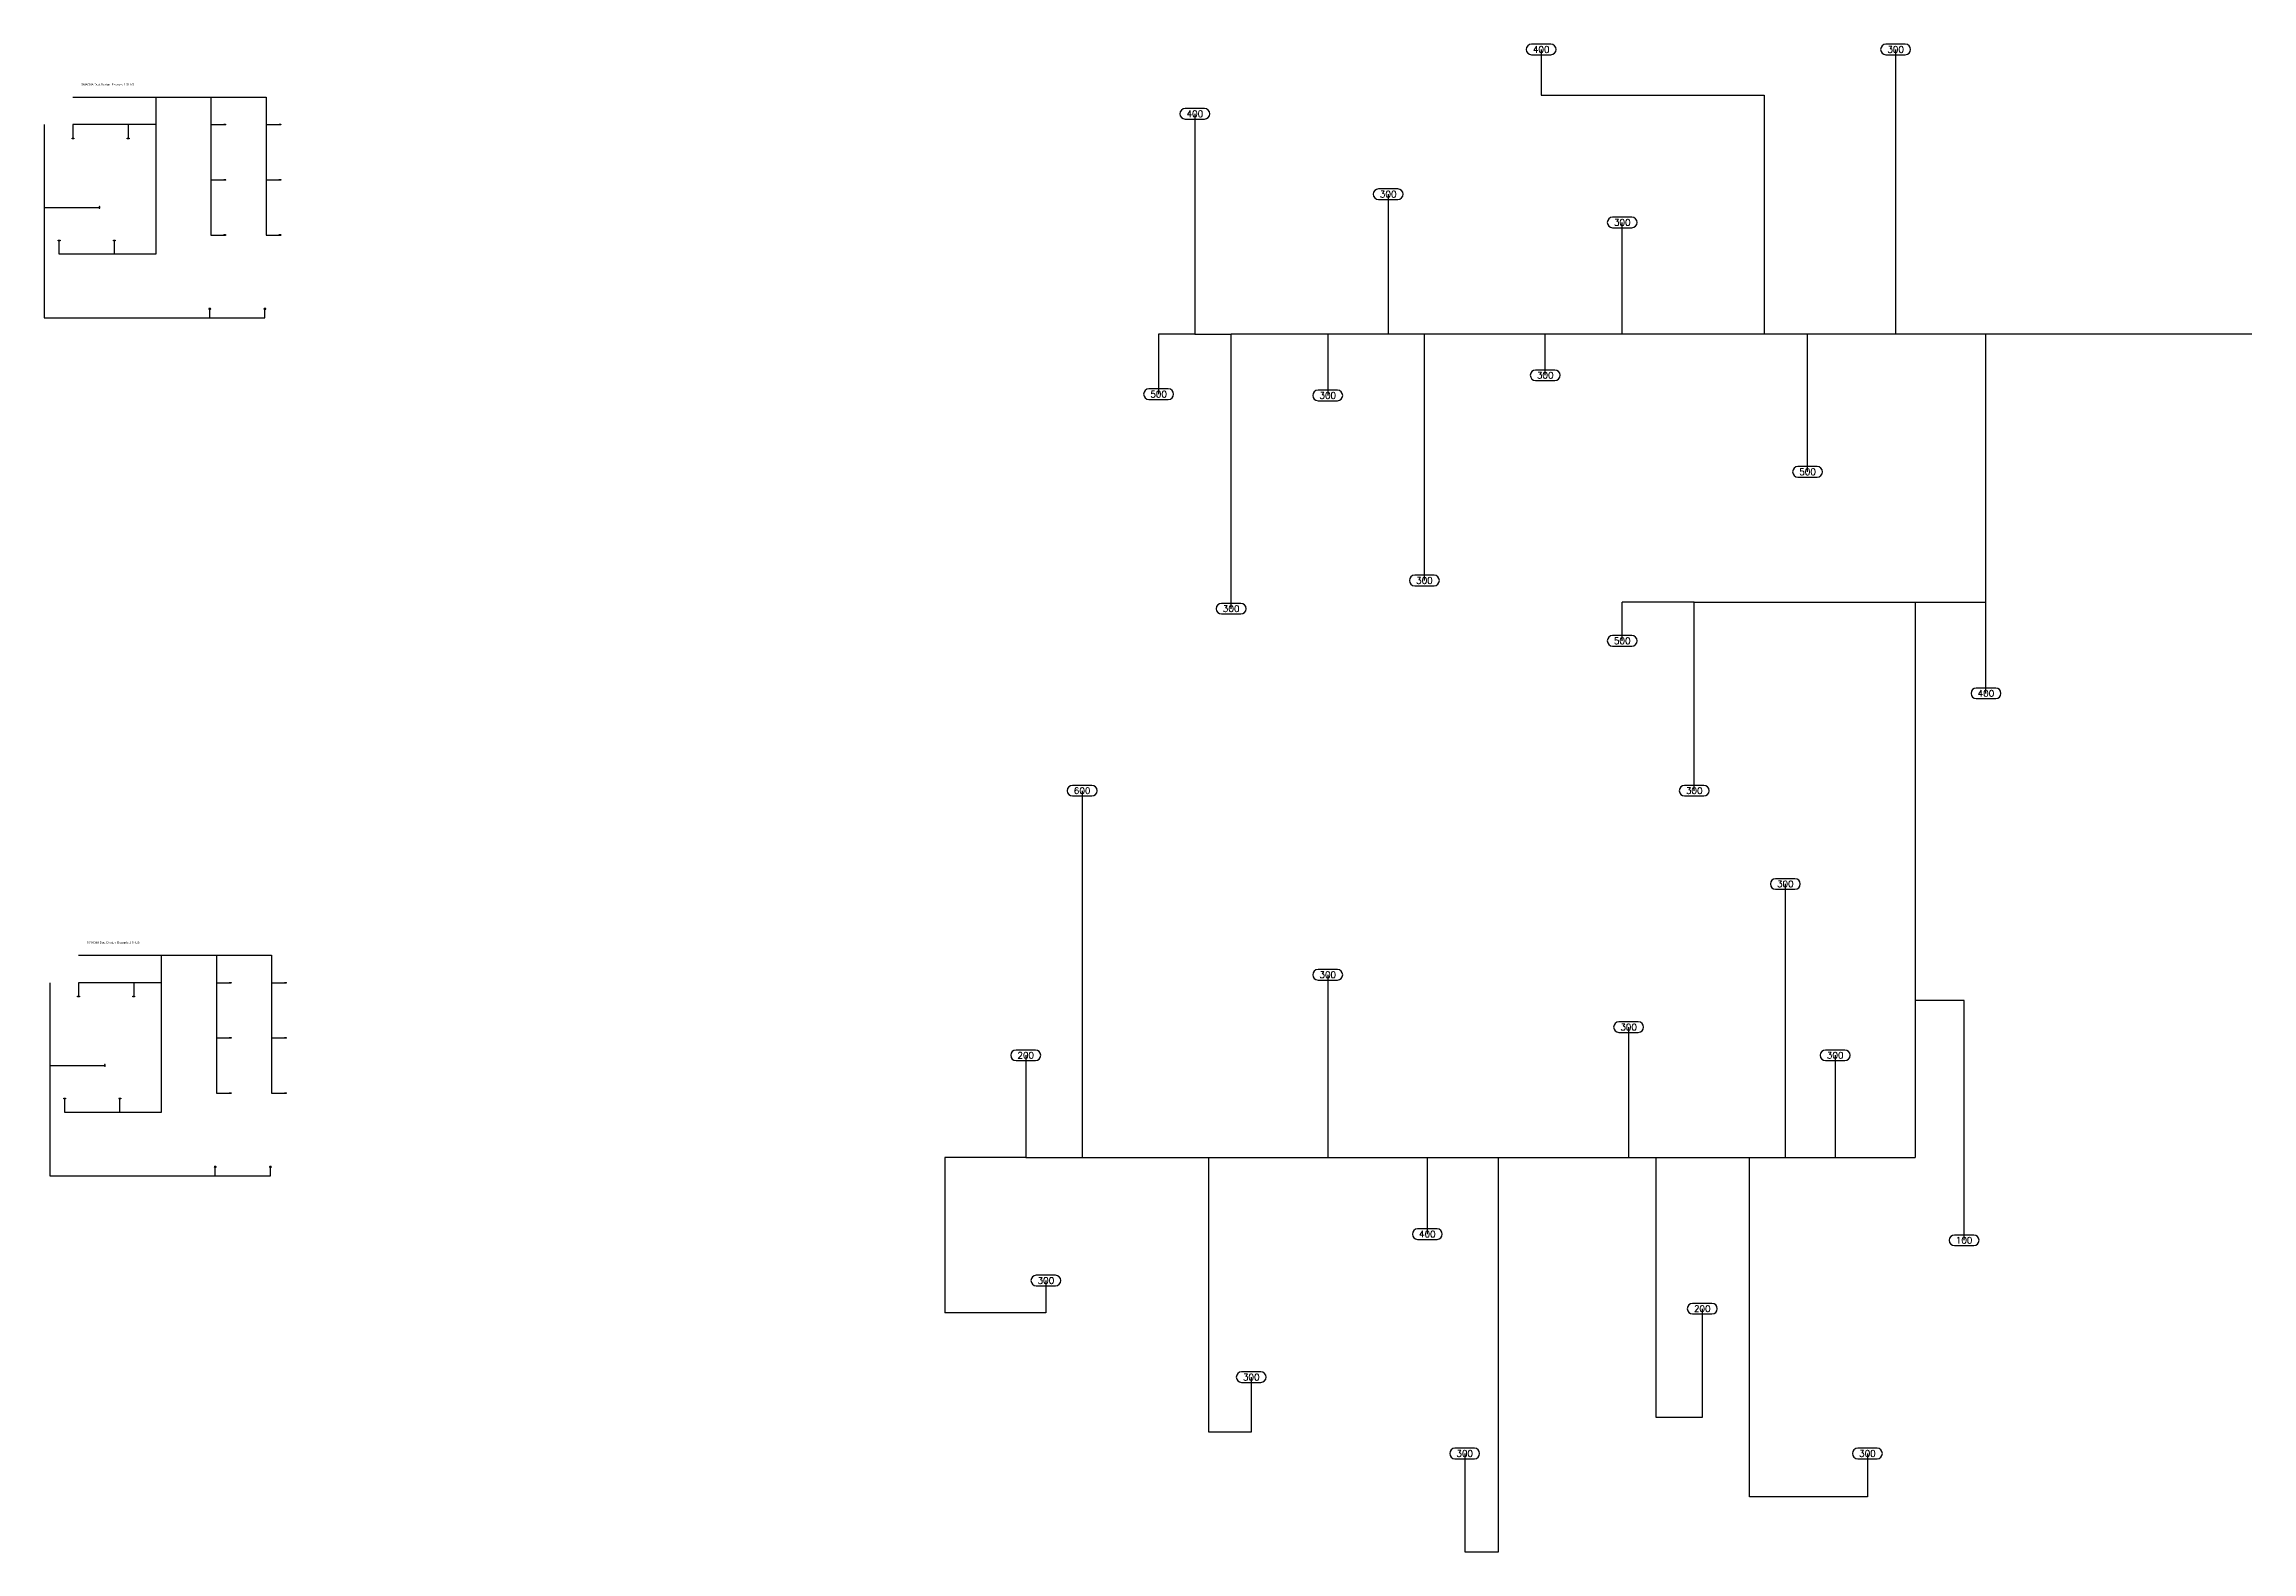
# Model space of a CAD drawing. Header units: inches. Extents: x 8137 to 8682, y -59634 to -59459.
# Drawn here: x 8426.4 to 8682.4, y -59633.6 to -59458.8 of the extents above; entities that cross this region are included whole.
import ezdxf
from ezdxf.enums import TextEntityAlignment as Align

# ---------------------------------------------------------------- set-up
doc = ezdxf.new("R2010")
doc.units = ezdxf.units.IN
doc.header["$MEASUREMENT"] = 0
doc.layers.add('DUCT', color=7, linetype='Continuous')
doc.layers.add('Flow Rate', color=3, linetype='Continuous')
doc.styles.add('RomanD', font='romand.shx')
doc.styles.get("Standard").update_dxf_attribs({"font": 'arial.ttf'})

# ---------------------------------------------------------------- blocks, each defined once
blk = doc.blocks.new('Diffuser')
at = {"layer": 'Flow Rate'}
blk.add_lwpolyline([(1.4973, -0.8156, 1), (1.4973, 0.8156), (-1.4973, 0.8156, 1), (-1.4973, -0.8156)], format="xyb", close=True, dxfattribs=at)
at = {"layer": 'Flow Rate', "color": 2, "style": 'RomanD'}
blk.add_attdef('Flow Rate', text='', height=1, dxfattribs=at).set_placement((0, 0), align=Align.MIDDLE_CENTER)

msp = doc.modelspace()

# ---------------------------------------------------------------- linework, layer by layer
at = {"layer": 'DUCT'}
for p, q in [((8600.02, -59459.38), (8600.02, -59464.7)), ((8641.12, -59459.38), (8641.12, -59492.4)), ((8429.77, -59464.9), (8439.37, -59464.9)), ((8439.37, -59464.9), (8445.77, -59464.9)), ((8439.37, -59464.9), (8439.37, -59468.1)), ((8445.77, -59464.9), (8452.17, -59464.9)), ((8445.77, -59464.9), (8445.77, -59468.1)), ((8452.17, -59464.9), (8452.17, -59468.1)), ((8600.02, -59464.7), (8625.87, -59464.7)), ((8625.87, -59464.7), (8625.87, -59492.4)), ((8426.43, -59468.1), (8426.43, -59477.7)), ((8436.17, -59468.1), (8429.77, -59468.1)), ((8429.77, -59468.1), (8429.77, -59469.7)), ((8439.37, -59468.1), (8436.17, -59468.1)), ((8436.17, -59468.1), (8436.17, -59469.7)), ((8439.37, -59468.1), (8439.37, -59483.14)), ((8445.77, -59468.1), (8447.37, -59468.1)), ((8445.77, -59468.1), (8445.77, -59474.5)), ((8452.17, -59468.1), (8453.77, -59468.1)), ((8452.17, -59468.1), (8452.17, -59474.5)), ((8559.86, -59466.84), (8559.86, -59492.4)), ((8445.77, -59474.5), (8447.37, -59474.5)), ((8445.77, -59474.5), (8445.77, -59480.9)), ((8452.17, -59474.5), (8453.77, -59474.5)), ((8452.17, -59474.5), (8452.17, -59480.9)), ((8426.43, -59477.7), (8432.83, -59477.7)), ((8426.43, -59477.7), (8426.43, -59490.5)), ((8582.28, -59476.17), (8582.28, -59492.4)), ((8445.77, -59480.9), (8447.37, -59480.9)), ((8452.17, -59480.9), (8453.77, -59480.9)), ((8609.42, -59492.4), (8609.42, -59479.44)), ((8428.17, -59483.14), (8428.17, -59481.54)), ((8434.57, -59483.14), (8428.17, -59483.14)), ((8434.57, -59483.14), (8434.57, -59481.54)), ((8439.37, -59483.14), (8434.57, -59483.14)), ((8426.43, -59490.5), (8445.63, -59490.5)), ((8445.63, -59490.5), (8445.63, -59489.5)), ((8445.63, -59490.5), (8452.03, -59490.5)), ((8452.03, -59490.5), (8452.03, -59489.5)), ((8559.86, -59492.4), (8555.66, -59492.4)), ((8555.66, -59492.4), (8555.66, -59499.36)), ((8559.86, -59492.4), (8564.07, -59492.4)), ((8575.27, -59492.4), (8564.07, -59492.4)), ((8564.07, -59524.24), (8564.07, -59492.4)), ((8575.27, -59492.4), (8575.27, -59499.51)), ((8582.28, -59492.4), (8575.27, -59492.4)), ((8586.48, -59492.4), (8582.28, -59492.4)), ((8600.49, -59492.4), (8586.48, -59492.4)), ((8586.48, -59520.97), (8586.48, -59492.4)), ((8609.42, -59492.4), (8600.49, -59492.4)), ((8600.49, -59497.17), (8600.49, -59492.4)), ((8625.87, -59492.4), (8609.42, -59492.4)), ((8630.91, -59492.4), (8625.87, -59492.4)), ((8641.12, -59492.4), (8630.91, -59492.4)), ((8630.91, -59508.37), (8630.91, -59492.4)), ((8651.6, -59492.4), (8641.12, -59492.4)), ((8651.6, -59523.47), (8651.6, -59492.4)), ((8682.43, -59492.4), (8651.6, -59492.4)), ((8617.77, -59523.47), (8609.42, -59523.47)), ((8609.42, -59527.97), (8609.42, -59523.47)), ((8617.77, -59523.47), (8643.4, -59523.47)), ((8617.77, -59545.35), (8617.77, -59523.47)), ((8643.4, -59523.47), (8651.6, -59523.47)), ((8643.4, -59523.47), (8643.4, -59569.68)), ((8651.6, -59534.06), (8651.6, -59523.47)), ((8546.79, -59545.35), (8546.79, -59587.89)), ((8628.33, -59556.17), (8628.33, -59587.89)), ((8430.41, -59564.42), (8440.01, -59564.42)), ((8440.01, -59564.42), (8446.41, -59564.42)), ((8440.01, -59564.42), (8440.01, -59567.62)), ((8446.41, -59564.42), (8452.81, -59564.42)), ((8446.41, -59564.42), (8446.41, -59567.62)), ((8452.81, -59564.42), (8452.81, -59567.62)), ((8427.07, -59567.62), (8427.07, -59577.22)), ((8436.81, -59567.62), (8430.41, -59567.62)), ((8430.41, -59567.62), (8430.41, -59569.22)), ((8440.01, -59567.62), (8436.81, -59567.62)), ((8436.81, -59567.62), (8436.81, -59569.22)), ((8440.01, -59567.62), (8440.01, -59582.66)), ((8446.41, -59567.62), (8448.01, -59567.62)), ((8446.41, -59567.62), (8446.41, -59574.02)), ((8452.81, -59567.62), (8454.41, -59567.62)), ((8452.81, -59567.62), (8452.81, -59574.02)), ((8575.27, -59566.7), (8575.27, -59587.89)), ((8643.4, -59569.68), (8643.4, -59587.89)), ((8649.06, -59569.68), (8643.4, -59569.68)), ((8649.06, -59597.5), (8649.06, -59569.68)), ((8610.16, -59572.77), (8610.16, -59587.89)), ((8446.41, -59574.02), (8448.01, -59574.02)), ((8446.41, -59574.02), (8446.41, -59580.42)), ((8452.81, -59574.02), (8454.41, -59574.02)), ((8452.81, -59574.02), (8452.81, -59580.42)), ((8427.07, -59577.22), (8433.47, -59577.22)), ((8427.07, -59577.22), (8427.07, -59590.02)), ((8540.25, -59576.04), (8540.25, -59587.89)), ((8634.11, -59576.04), (8634.11, -59587.89)), ((8446.41, -59580.42), (8448.01, -59580.42)), ((8452.81, -59580.42), (8454.41, -59580.42)), ((8428.81, -59582.66), (8428.81, -59581.06)), ((8435.21, -59582.66), (8428.81, -59582.66)), ((8435.21, -59582.66), (8435.21, -59581.06)), ((8440.01, -59582.66), (8435.21, -59582.66)), ((8530.87, -59587.89), (8530.87, -59605.93)), ((8540.25, -59587.89), (8530.87, -59587.89)), ((8540.25, -59587.89), (8546.79, -59587.89)), ((8546.79, -59587.89), (8561.49, -59587.89)), ((8561.49, -59587.89), (8575.27, -59587.89)), ((8561.49, -59619.76), (8561.49, -59587.89)), ((8575.27, -59587.89), (8586.82, -59587.89)), ((8586.82, -59587.89), (8595.06, -59587.89)), ((8586.82, -59596.78), (8586.82, -59587.89)), ((8595.06, -59587.89), (8610.16, -59587.89)), ((8595.06, -59633.64), (8595.06, -59587.89)), ((8610.16, -59587.89), (8613.36, -59587.89)), ((8613.36, -59587.89), (8616.82, -59587.89)), ((8613.36, -59618.06), (8613.36, -59587.89)), ((8616.82, -59587.89), (8624.18, -59587.89)), ((8624.18, -59587.89), (8628.33, -59587.89)), ((8624.18, -59627.25), (8624.18, -59587.89)), ((8628.33, -59587.89), (8634.11, -59587.89)), ((8634.11, -59587.89), (8643.4, -59587.89)), ((8427.07, -59590.02), (8446.27, -59590.02)), ((8446.27, -59590.02), (8446.27, -59589.02)), ((8446.27, -59590.02), (8452.67, -59590.02)), ((8452.67, -59590.02), (8452.67, -59589.02)), ((8542.59, -59602.17), (8542.59, -59605.93)), ((8542.59, -59605.93), (8530.87, -59605.93)), ((8618.7, -59605.43), (8618.7, -59618.06)), ((8566.4, -59613.37), (8566.4, -59619.76)), ((8618.7, -59618.06), (8613.36, -59618.06)), ((8566.4, -59619.76), (8561.49, -59619.76)), ((8591.15, -59622.23), (8591.15, -59633.64)), ((8637.85, -59622.23), (8637.85, -59627.25)), ((8637.85, -59627.25), (8624.18, -59627.25)), ((8591.15, -59633.64), (8595.06, -59633.64))]:
    msp.add_line(p, q, dxfattribs=at)

# ---------------------------------------------------------------- block references
at = {"layer": 'Flow Rate'}
for p, xscale, yscale, zscale, values in [((8600.02, -59459.38), 0.7500000000000001, 0.7500000000000001, 0.7500000000000001, {'Flow Rate': '400'}), ((8641.12, -59459.38), 0.7500000000000001, 0.7500000000000001, 0.7500000000000001, {'Flow Rate': '300'}), ((8559.86, -59466.84), 0.7500000000000001, 0.7500000000000001, 0.7500000000000001, {'Flow Rate': '400'}), ((8582.28, -59476.17), 0.7500000000000001, 0.7500000000000001, 0.7500000000000001, {'Flow Rate': '300'}), ((8609.42, -59479.44), 0.7500000000000001, 0.7500000000000001, 0.7500000000000001, {'Flow Rate': '300'}), ((8445.63, -59489.46), 0.04800000000000001, 0.04800000000000001, 0.04800000000000001, {'Flow Rate': '3000'}), ((8452.03, -59489.46), 0.04800000000000001, 0.04800000000000001, 0.04800000000000001, {'Flow Rate': '3000'}), ((8555.66, -59499.36), 0.7500000000000001, 0.7500000000000001, 0.7500000000000001, {'Flow Rate': '500'}), ((8575.27, -59499.51), 0.7500000000000001, 0.7500000000000001, 0.7500000000000001, {'Flow Rate': '300'}), ((8600.49, -59497.17), 0.7500000000000001, 0.7500000000000001, 0.7500000000000001, {'Flow Rate': '300'}), ((8630.91, -59508.37), 0.7500000000000001, 0.7500000000000001, 0.7500000000000001, {'Flow Rate': '500'}), ((8586.48, -59520.97), 0.7500000000000001, 0.7500000000000001, 0.7500000000000001, {'Flow Rate': '300'}), ((8564.07, -59524.24), 0.7500000000000001, 0.7500000000000001, 0.7500000000000001, {'Flow Rate': '300'}), ((8609.42, -59527.97), 0.7500000000000001, 0.7500000000000001, 0.7500000000000001, {'Flow Rate': '500'}), ((8651.6, -59534.06), 0.7500000000000001, 0.7500000000000001, 0.7500000000000001, {'Flow Rate': '400'}), ((8546.79, -59545.35), 0.7500000000000001, 0.7500000000000001, 0.7500000000000001, {'Flow Rate': '600'}), ((8617.77, -59545.35), 0.7500000000000001, 0.7500000000000001, 0.7500000000000001, {'Flow Rate': '300'}), ((8628.33, -59556.17), 0.7500000000000001, 0.7500000000000001, 0.7500000000000001, {'Flow Rate': '300'}), ((8575.27, -59566.7), 0.7500000000000001, 0.7500000000000001, 0.7500000000000001, {'Flow Rate': '300'}), ((8610.16, -59572.77), 0.7500000000000001, 0.7500000000000001, 0.7500000000000001, {'Flow Rate': '300'}), ((8540.25, -59576.04), 0.7500000000000001, 0.7500000000000001, 0.7500000000000001, {'Flow Rate': '200'}), ((8634.11, -59576.04), 0.7500000000000001, 0.7500000000000001, 0.7500000000000001, {'Flow Rate': '300'}), ((8446.27, -59588.99), 0.04800000000000001, 0.04800000000000001, 0.04800000000000001, {'Flow Rate': '3000'}), ((8452.67, -59588.99), 0.04800000000000001, 0.04800000000000001, 0.04800000000000001, {'Flow Rate': '3000'}), ((8586.82, -59596.78), 0.7500000000000001, 0.7500000000000001, 0.7500000000000001, {'Flow Rate': '400'}), ((8649.06, -59597.5), 0.7500000000000001, 0.7500000000000001, 0.7500000000000001, {'Flow Rate': '100'}), ((8542.59, -59602.17), 0.7500000000000001, 0.7500000000000001, 0.7500000000000001, {'Flow Rate': '300'}), ((8618.7, -59605.43), 0.7500000000000001, 0.7500000000000001, 0.7500000000000001, {'Flow Rate': '200'}), ((8566.4, -59613.37), 0.7500000000000001, 0.7500000000000001, 0.7500000000000001, {'Flow Rate': '300'}), ((8591.15, -59622.23), 0.7500000000000001, 0.7500000000000001, 0.7500000000000001, {'Flow Rate': '300'}), ((8637.85, -59622.23), 0.7500000000000001, 0.7500000000000001, 0.7500000000000001, {'Flow Rate': '300'})]:
    msp.add_blockref('Diffuser', p, dxfattribs=dict(at, xscale=xscale, yscale=yscale, zscale=zscale)).add_auto_attribs(values)
ref = msp.add_blockref('Diffuser', (8447.37, -59468.1), dxfattribs=dict(at, xscale=-0.04800000000000001, yscale=0.04800000000000001, zscale=0.04800000000000001, rotation=180))
ref.add_attrib('Flow Rate', '500', dxfattribs={"color": 2, "height": 0.048, "style": 'RomanD'}).set_placement((8447.37, -59468.1), align=Align.MIDDLE_CENTER)
ref = msp.add_blockref('Diffuser', (8453.77, -59468.1), dxfattribs=dict(at, xscale=-0.04800000000000001, yscale=0.04800000000000001, zscale=0.04800000000000001, rotation=180))
ref.add_attrib('Flow Rate', '500', dxfattribs={"color": 2, "height": 0.048, "style": 'RomanD'}).set_placement((8453.77, -59468.1), align=Align.MIDDLE_CENTER)
ref = msp.add_blockref('Diffuser', (8429.77, -59469.7), dxfattribs=dict(at, xscale=-0.04800000000000001, yscale=0.04800000000000001, zscale=0.04800000000000001, rotation=180))
ref.add_attrib('Flow Rate', '250', dxfattribs={"color": 2, "height": 0.048, "style": 'RomanD'}).set_placement((8429.77, -59469.7), align=Align.MIDDLE_CENTER)
ref = msp.add_blockref('Diffuser', (8436.17, -59469.7), dxfattribs=dict(at, xscale=-0.04800000000000001, yscale=0.04800000000000001, zscale=0.04800000000000001, rotation=180))
ref.add_attrib('Flow Rate', '250', dxfattribs={"color": 2, "height": 0.048, "style": 'RomanD'}).set_placement((8436.17, -59469.7), align=Align.MIDDLE_CENTER)
ref = msp.add_blockref('Diffuser', (8447.37, -59474.5), dxfattribs=dict(at, xscale=-0.04800000000000001, yscale=0.04800000000000001, zscale=0.04800000000000001, rotation=180))
ref.add_attrib('Flow Rate', '500', dxfattribs={"color": 2, "height": 0.048, "style": 'RomanD'}).set_placement((8447.37, -59474.5), align=Align.MIDDLE_CENTER)
ref = msp.add_blockref('Diffuser', (8453.77, -59474.5), dxfattribs=dict(at, xscale=-0.04800000000000001, yscale=0.04800000000000001, zscale=0.04800000000000001, rotation=180))
ref.add_attrib('Flow Rate', '500', dxfattribs={"color": 2, "height": 0.048, "style": 'RomanD'}).set_placement((8453.77, -59474.5), align=Align.MIDDLE_CENTER)
at = {"layer": 'Flow Rate', "xscale": 0.04800000000000001, "yscale": 0.04800000000000001, "zscale": 0.04800000000000001, "rotation": 270}
for p in [(8432.83, -59477.7), (8433.47, -59577.22)]:
    msp.add_blockref('Diffuser', p, dxfattribs=at).add_auto_attribs({'Flow Rate': '2000'})
at = {"layer": 'Flow Rate'}
ref = msp.add_blockref('Diffuser', (8447.37, -59480.9), dxfattribs=dict(at, xscale=-0.04800000000000001, yscale=0.04800000000000001, zscale=0.04800000000000001, rotation=180))
ref.add_attrib('Flow Rate', '500', dxfattribs={"color": 2, "height": 0.048, "style": 'RomanD'}).set_placement((8447.37, -59480.9), align=Align.MIDDLE_CENTER)
ref = msp.add_blockref('Diffuser', (8453.77, -59480.9), dxfattribs=dict(at, xscale=-0.04800000000000001, yscale=0.04800000000000001, zscale=0.04800000000000001, rotation=180))
ref.add_attrib('Flow Rate', '500', dxfattribs={"color": 2, "height": 0.048, "style": 'RomanD'}).set_placement((8453.77, -59480.9), align=Align.MIDDLE_CENTER)
ref = msp.add_blockref('Diffuser', (8428.17, -59481.54), dxfattribs=dict(at, xscale=-0.04800000000000001, yscale=0.04800000000000001, zscale=0.04800000000000001, rotation=180))
ref.add_attrib('Flow Rate', '250', dxfattribs={"color": 2, "height": 0.048, "style": 'RomanD'}).set_placement((8428.17, -59481.54), align=Align.MIDDLE_CENTER)
ref = msp.add_blockref('Diffuser', (8434.57, -59481.54), dxfattribs=dict(at, xscale=-0.04800000000000001, yscale=0.04800000000000001, zscale=0.04800000000000001, rotation=180))
ref.add_attrib('Flow Rate', '250', dxfattribs={"color": 2, "height": 0.048, "style": 'RomanD'}).set_placement((8434.57, -59481.54), align=Align.MIDDLE_CENTER)
ref = msp.add_blockref('Diffuser', (8448.01, -59567.62), dxfattribs=dict(at, xscale=-0.04800000000000001, yscale=0.04800000000000001, zscale=0.04800000000000001, rotation=180))
ref.add_attrib('Flow Rate', '500', dxfattribs={"color": 2, "height": 0.048, "style": 'RomanD'}).set_placement((8448.01, -59567.62), align=Align.MIDDLE_CENTER)
ref = msp.add_blockref('Diffuser', (8454.41, -59567.62), dxfattribs=dict(at, xscale=-0.04800000000000001, yscale=0.04800000000000001, zscale=0.04800000000000001, rotation=180))
ref.add_attrib('Flow Rate', '500', dxfattribs={"color": 2, "height": 0.048, "style": 'RomanD'}).set_placement((8454.41, -59567.62), align=Align.MIDDLE_CENTER)
ref = msp.add_blockref('Diffuser', (8430.41, -59569.22), dxfattribs=dict(at, xscale=-0.04800000000000001, yscale=0.04800000000000001, zscale=0.04800000000000001, rotation=180))
ref.add_attrib('Flow Rate', '250', dxfattribs={"color": 2, "height": 0.048, "style": 'RomanD'}).set_placement((8430.41, -59569.22), align=Align.MIDDLE_CENTER)
ref = msp.add_blockref('Diffuser', (8436.81, -59569.22), dxfattribs=dict(at, xscale=-0.04800000000000001, yscale=0.04800000000000001, zscale=0.04800000000000001, rotation=180))
ref.add_attrib('Flow Rate', '250', dxfattribs={"color": 2, "height": 0.048, "style": 'RomanD'}).set_placement((8436.81, -59569.22), align=Align.MIDDLE_CENTER)
ref = msp.add_blockref('Diffuser', (8448.01, -59574.02), dxfattribs=dict(at, xscale=-0.04800000000000001, yscale=0.04800000000000001, zscale=0.04800000000000001, rotation=180))
ref.add_attrib('Flow Rate', '500', dxfattribs={"color": 2, "height": 0.048, "style": 'RomanD'}).set_placement((8448.01, -59574.02), align=Align.MIDDLE_CENTER)
ref = msp.add_blockref('Diffuser', (8454.41, -59574.02), dxfattribs=dict(at, xscale=-0.04800000000000001, yscale=0.04800000000000001, zscale=0.04800000000000001, rotation=180))
ref.add_attrib('Flow Rate', '500', dxfattribs={"color": 2, "height": 0.048, "style": 'RomanD'}).set_placement((8454.41, -59574.02), align=Align.MIDDLE_CENTER)
ref = msp.add_blockref('Diffuser', (8448.01, -59580.42), dxfattribs=dict(at, xscale=-0.04800000000000001, yscale=0.04800000000000001, zscale=0.04800000000000001, rotation=180))
ref.add_attrib('Flow Rate', '500', dxfattribs={"color": 2, "height": 0.048, "style": 'RomanD'}).set_placement((8448.01, -59580.42), align=Align.MIDDLE_CENTER)
ref = msp.add_blockref('Diffuser', (8454.41, -59580.42), dxfattribs=dict(at, xscale=-0.04800000000000001, yscale=0.04800000000000001, zscale=0.04800000000000001, rotation=180))
ref.add_attrib('Flow Rate', '500', dxfattribs={"color": 2, "height": 0.048, "style": 'RomanD'}).set_placement((8454.41, -59580.42), align=Align.MIDDLE_CENTER)
ref = msp.add_blockref('Diffuser', (8428.81, -59581.06), dxfattribs=dict(at, xscale=-0.04800000000000001, yscale=0.04800000000000001, zscale=0.04800000000000001, rotation=180))
ref.add_attrib('Flow Rate', '250', dxfattribs={"color": 2, "height": 0.048, "style": 'RomanD'}).set_placement((8428.81, -59581.06), align=Align.MIDDLE_CENTER)
ref = msp.add_blockref('Diffuser', (8435.21, -59581.06), dxfattribs=dict(at, xscale=-0.04800000000000001, yscale=0.04800000000000001, zscale=0.04800000000000001, rotation=180))
ref.add_attrib('Flow Rate', '250', dxfattribs={"color": 2, "height": 0.048, "style": 'RomanD'}).set_placement((8435.21, -59581.06), align=Align.MIDDLE_CENTER)

# ---------------------------------------------------------------- texts
at = {"color": 4, "char_height": 0.24, "width": 8.1432, "attachment_point": 1}
for insert in [(8430.72, -59463.32), (8431.36, -59562.84)]:
    msp.add_mtext('SMACNA Duct Design  Example 1 SI-L/S', dxfattribs=dict(at, insert=insert))

doc.saveas('drawing.dxf')
